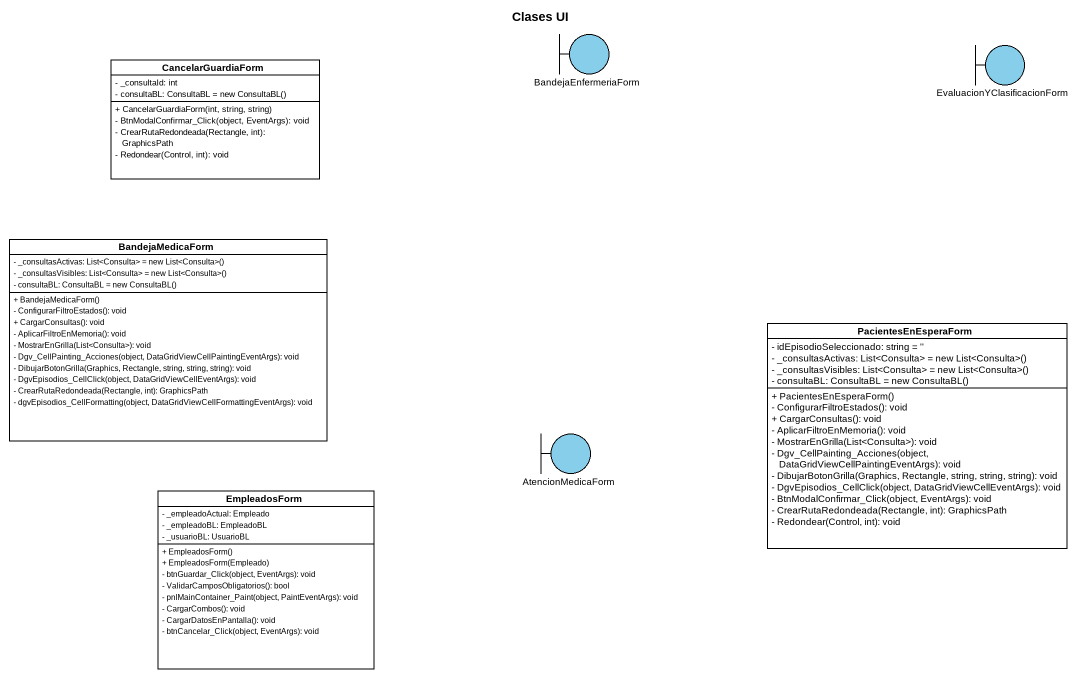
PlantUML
@startuml
title Clases UI
allowmixing
hide circle
hide empty members
skinparam classAttributeIconSize 0
boundary BandejaEnfermeriaForm #87CEEB
class CancelarGuardiaForm {
  - _consultaId: int
  {field} - consultaBL: ConsultaBL = new ConsultaBL()
  + CancelarGuardiaForm(int, string, string)
  - BtnModalConfirmar_Click(object, EventArgs): void
  - CrearRutaRedondeada(Rectangle, int): GraphicsPath
  - Redondear(Control, int): void
}
boundary EvaluacionYClasificacionForm #87CEEB
class BandejaMedicaForm {
  {field} - _consultasActivas: List<Consulta> = new List<Consulta>()
  {field} - _consultasVisibles: List<Consulta> = new List<Consulta>()
  {field} - consultaBL: ConsultaBL = new ConsultaBL()
  + BandejaMedicaForm()
  - ConfigurarFiltroEstados(): void
  + CargarConsultas(): void
  - AplicarFiltroEnMemoria(): void
  - MostrarEnGrilla(List<Consulta>): void
  - Dgv_CellPainting_Acciones(object, DataGridViewCellPaintingEventArgs): void
  - DibujarBotonGrilla(Graphics, Rectangle, string, string, string): void
  - DgvEpisodios_CellClick(object, DataGridViewCellEventArgs): void
  - CrearRutaRedondeada(Rectangle, int): GraphicsPath
  - dgvEpisodios_CellFormatting(object, DataGridViewCellFormattingEventArgs): void
}
class PacientesEnEsperaForm {
  - idEpisodioSeleccionado: string = ''
  {field} - _consultasActivas: List<Consulta> = new List<Consulta>()
  {field} - _consultasVisibles: List<Consulta> = new List<Consulta>()
  {field} - consultaBL: ConsultaBL = new ConsultaBL()
  + PacientesEnEsperaForm()
  - ConfigurarFiltroEstados(): void
  + CargarConsultas(): void
  - AplicarFiltroEnMemoria(): void
  - MostrarEnGrilla(List<Consulta>): void
  - Dgv_CellPainting_Acciones(object, DataGridViewCellPaintingEventArgs): void
  - DibujarBotonGrilla(Graphics, Rectangle, string, string, string): void
  - DgvEpisodios_CellClick(object, DataGridViewCellEventArgs): void
  - BtnModalConfirmar_Click(object, EventArgs): void
  - CrearRutaRedondeada(Rectangle, int): GraphicsPath
  - Redondear(Control, int): void
}
boundary AtencionMedicaForm #87CEEB
class EmpleadosForm {
  - _empleadoActual: Empleado
  - _empleadoBL: EmpleadoBL
  - _usuarioBL: UsuarioBL
  + EmpleadosForm()
  + EmpleadosForm(Empleado)
  - btnGuardar_Click(object, EventArgs): void
  - ValidarCamposObligatorios(): bool
  - pnlMainContainer_Paint(object, PaintEventArgs): void
  - CargarCombos(): void
  - CargarDatosEnPantalla(): void
  - btnCancelar_Click(object, EventArgs): void
}
@enduml
